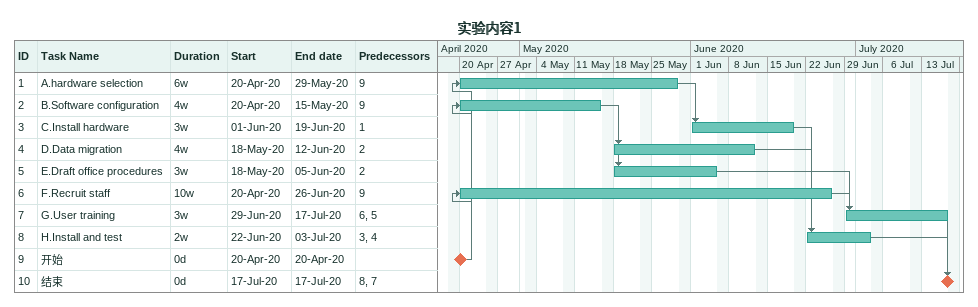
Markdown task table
实验内容1

| ID | Task | Duration | Start | Finish | Predecessors |
|---|---|---|---|---|---|
| 1 | A.hardware selection | 6w | 2020-04-20 | 2020-05-29 | 9 |
| 2 | B.Software configuration | 4w | 2020-04-20 | 2020-05-15 | 9 |
| 3 | C.Install hardware | 3w | 2020-06-01 | 2020-06-19 | 1 |
| 4 | D.Data migration | 4w | 2020-05-18 | 2020-06-12 | 2 |
| 5 | E.Draft office procedures | 3w | 2020-05-18 | 2020-06-05 | 2 |
| 6 | F.Recruit staff | 10w | 2020-04-20 | 2020-06-26 | 9 |
| 7 | G.User training | 3w | 2020-06-29 | 2020-07-17 | 6, 5 |
| 8 | H.Install and test | 2w | 2020-06-22 | 2020-07-03 | 3, 4 |
| 9 | 开始 | 0d | 2020-04-20 | 2020-04-20 |  |
| 10 | 结束 | 0d | 2020-07-17 | 2020-07-17 | 8, 7 |
